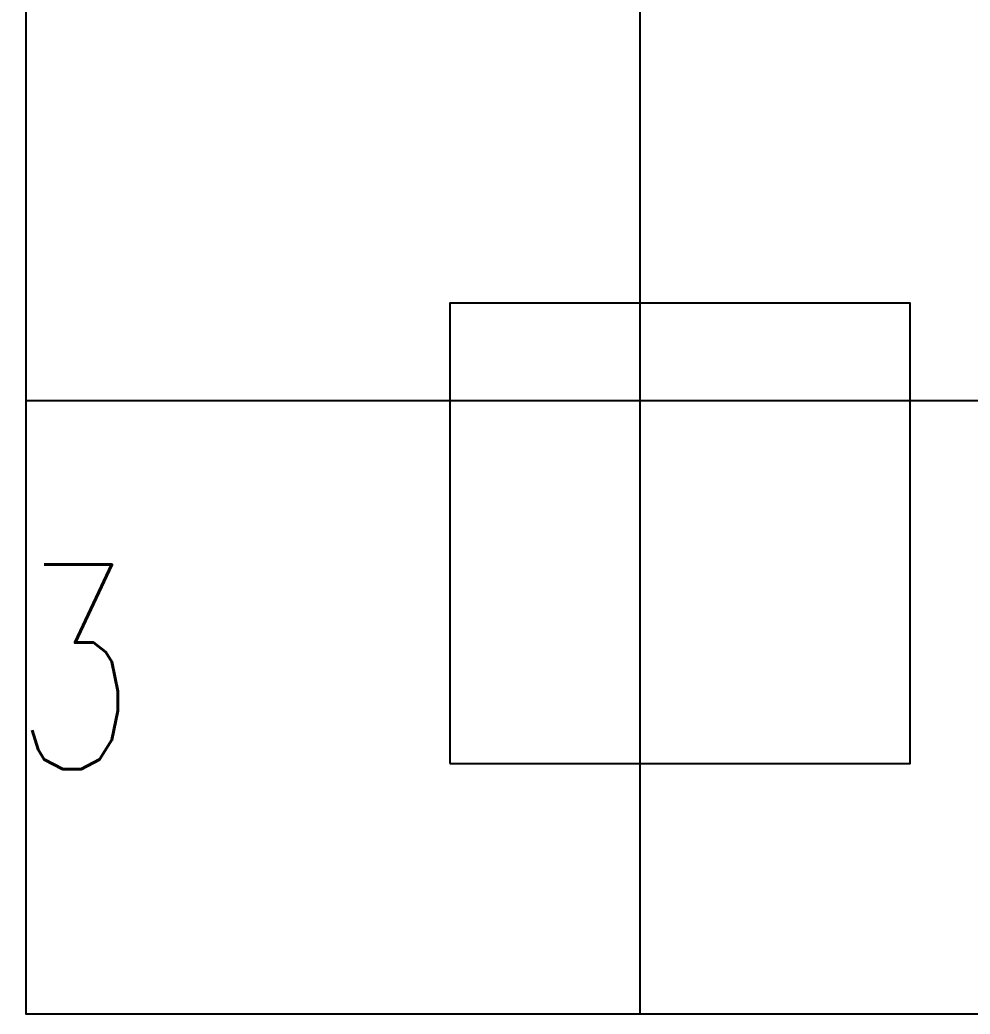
# Model space of a CAD drawing. Extents: x -12260 to 57327, y -29287 to 19916.
# Drawn here: x 3344 to 4273, y 6587 to 7559 of the extents above; entities that cross this region are included whole.
import ezdxf
from ezdxf.enums import TextEntityAlignment as Align

# ---------------------------------------------------------------- set-up
doc = ezdxf.new("R2010")
doc.units = 0
doc.header["$LTSCALE"] = 0.25
doc.linetypes.add('DASHDOT', pattern=[25.4, 12.7, -6.35, 0, -6.35])
doc.layers.add('01-First Floor$0$FALSE CEILING', color=251, linetype='Continuous')
for name, color, linetype, lineweight in [('01-First Floor$0$LOADING', 253, 'Continuous', 5), ('01-First Floor$0$Walls', 251, 'Continuous', 5), ('E-LITE-CIRC-NUMB', 6, 'Continuous', 25), ('E-LITE-CLNG @ 100', 150, 'Continuous', 35), ('E-LITE-CLNG-CNDT', 6, 'DASHDOT', 35), ('E-LITE-CTRL', 6, 'Continuous', 25), ('E-LITE-IDEN', 6, 'Continuous', 25)]:
    doc.layers.add(name, color=color, linetype=linetype, lineweight=lineweight)
doc.styles.add('DC_SIMPLEX', font='SIMPLEX.shx', dxfattribs={"width": 0.7})

# ---------------------------------------------------------------- blocks, each defined once
blk = doc.blocks.new('01-First Floor')
at = {"layer": '01-First Floor$0$FALSE CEILING', "linetype": 'Continuous'}
for p, q in [((3950.4, 6586.89), (3950.4, 8609.15)), ((3350.4, 7186.89), (8296.44, 7186.89))]:
    blk.add_line(p, q, dxfattribs=at)
at = {"layer": '01-First Floor$0$FALSE CEILING'}
blk.add_lwpolyline([(3350.4, 8609.15), (8296.44, 8609.15), (8296.44, 6586.89), (3350.4, 6586.89)], close=True, dxfattribs=at)
at = {"layer": '01-First Floor$0$FALSE CEILING', "elevation": -0.1}
blk.add_lwpolyline([(3764.3, 6832.09), (4214.3, 6832.09), (4214.3, 7282.09), (3764.3, 7282.09)], close=True, dxfattribs=at)
at = {"layer": '01-First Floor$0$LOADING', "elevation": -0.1}
blk.add_lwpolyline([(3764.3, 6832.09), (4214.3, 6832.09), (4214.3, 7282.09), (3764.3, 7282.09)], close=True, dxfattribs=at)
at = {"layer": '01-First Floor$0$Walls'}
for p, q in [((3350.4, 8609.15), (3350.4, 6586.89)), ((3350.4, 6586.89), (7216.44, 6586.89))]:
    blk.add_line(p, q, dxfattribs=at)
blk = doc.blocks.new('DC_LT-CL-Point')
for p, q in [((0, -0.7107), (0, 0.7107)), ((0.7107, 0), (-0.7107, 0))]:
    blk.add_line(p, q)
blk.add_circle((0, 0), 1.5)
at = {"layer": 'E-LITE-CIRC-NUMB', "style": 'DC_SIMPLEX', "width": 0.7, "flags": 8}
blk.add_attdef('CIRCUIT', text='', height=2, rotation=360, dxfattribs=at).set_placement((-3.3635, 1.5), align=Align.RIGHT)
at = {"layer": 'E-LITE-CTRL', "style": 'DC_SIMPLEX', "width": 0.7, "flags": 8}
blk.add_attdef('CONTROL', (3.3635, -3.4983), '', height=2, rotation=360, dxfattribs=at)
at = {"layer": 'E-LITE-IDEN', "style": 'DC_SIMPLEX', "width": 0.7, "flags": 8}
blk.add_attdef('TYPE', (3.3635, 1.5), '', height=2, rotation=360, dxfattribs=at)

msp = doc.modelspace()

# ---------------------------------------------------------------- block references
at = {"layer": 'E-LITE-CLNG @ 100'}
ref = msp.add_blockref('DC_LT-CL-Point', (2967.46, 7202.63), dxfattribs=dict(at, xscale=-100, yscale=100, zscale=100, rotation=180))
ref.add_attrib('TYPE', 'LD3', (3110.1, 6826.46), dxfattribs={"layer": 'E-LITE-IDEN', "height": 200, "rotation": 0, "style": 'DC_SIMPLEX', "width": 0.7, "flags": 8})
at = {"layer": 'E-LITE-CLNG-CNDT'}
msp.add_blockref('01-First Floor', (0, 0), dxfattribs=at)

doc.saveas('drawing.dxf')
